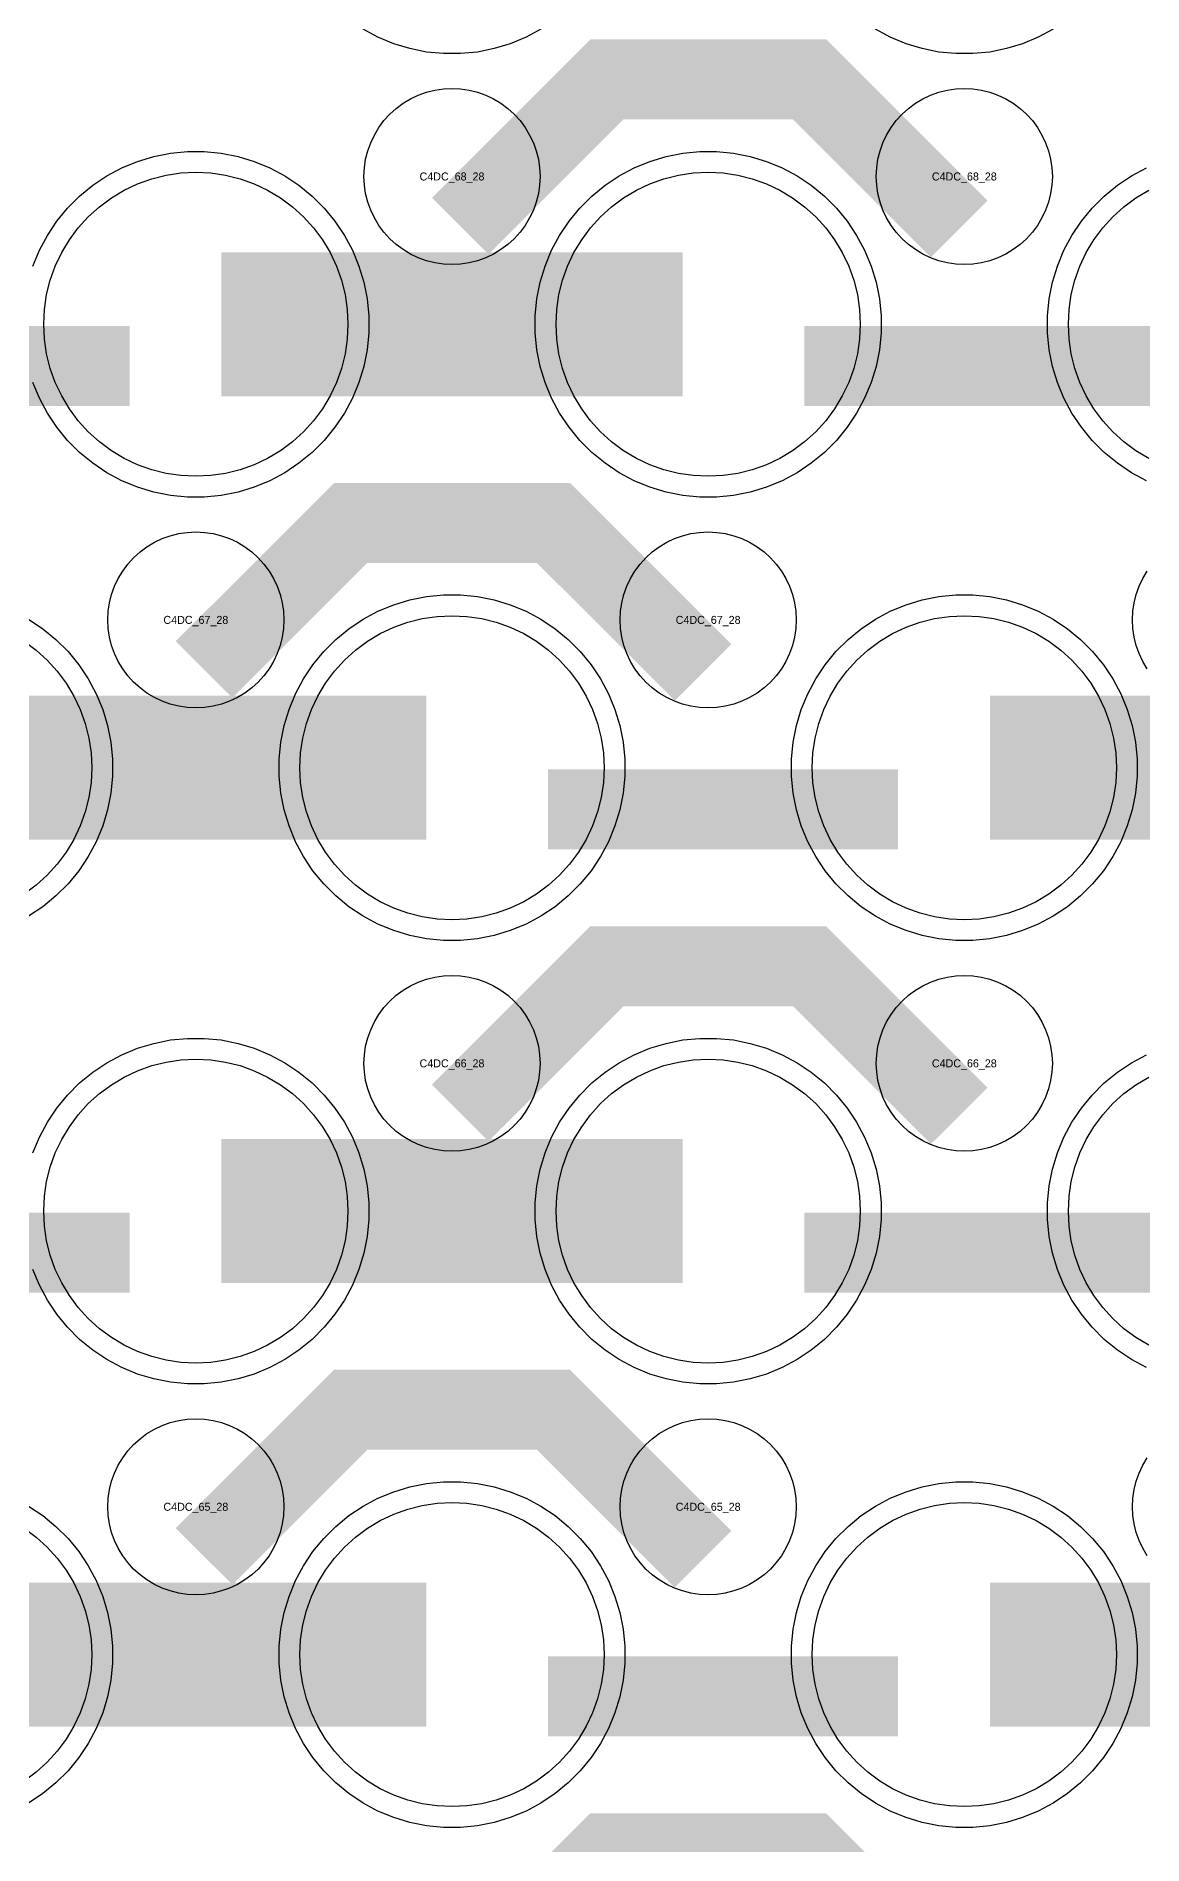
# Model space of a CAD drawing. Extents: x -11880 to 11880, y -14992 to 14992.
# Drawn here: x -3090 to -2744, y -5892 to -5327 of the extents above; entities that cross this region are included whole.
import ezdxf
from ezdxf.enums import TextEntityAlignment as Align

# ---------------------------------------------------------------- set-up
doc = ezdxf.new("R2010")
doc.units = 0
doc.header["$MEASUREMENT"] = 0
for name, color, linetype in [('GDS_775_DT_237', 138, 'CONTINUOUS'), ('RDL1_FS', 34, 'CONTINUOUS'), ('RDL_BS', 160, 'CONTINUOUS')]:
    doc.layers.add(name, color=color, linetype=linetype)

msp = doc.modelspace()

# ---------------------------------------------------------------- linework, layer by layer
at = {"layer": 'RDL1_FS', "color": 240, "true_color": 0xed1f24}
for points in [[(-3040, -5464.719), (-3044.657, -5464.49), (-3049.268, -5463.806), (-3053.791, -5462.674), (-3058.181, -5461.102), (-3062.395, -5459.11), (-3066.395, -5456.712), (-3070.14, -5453.934), (-3073.594, -5450.804), (-3076.724, -5447.35), (-3079.502, -5443.605), (-3081.9, -5439.605), (-3083.892, -5435.391), (-3085.464, -5431.001), (-3086.596, -5426.478), (-3087.28, -5421.867), (-3087.509, -5417.21), (-3087.28, -5412.553), (-3086.596, -5407.942), (-3085.464, -5403.419), (-3083.892, -5399.029), (-3081.9, -5394.815), (-3079.502, -5390.815), (-3076.724, -5387.07), (-3073.594, -5383.616), (-3070.14, -5380.486), (-3066.395, -5377.708), (-3062.395, -5375.31), (-3058.181, -5373.318), (-3053.791, -5371.746), (-3049.268, -5370.614), (-3044.657, -5369.93), (-3040, -5369.701), (-3035.343, -5369.93), (-3030.732, -5370.614), (-3026.209, -5371.746), (-3021.819, -5373.318), (-3017.605, -5375.31), (-3013.605, -5377.708), (-3009.86, -5380.486), (-3006.406, -5383.616), (-3003.276, -5387.07), (-3000.498, -5390.815), (-2998.1, -5394.815), (-2996.108, -5399.029), (-2994.536, -5403.419), (-2993.404, -5407.942), (-2992.72, -5412.553), (-2992.491, -5417.21), (-2992.72, -5421.867), (-2993.404, -5426.478), (-2994.536, -5431.001), (-2996.108, -5435.391), (-2998.1, -5439.605), (-3000.498, -5443.605), (-3003.276, -5447.35), (-3006.406, -5450.804), (-3009.86, -5453.934), (-3013.605, -5456.712), (-3017.605, -5459.11), (-3021.819, -5461.102), (-3026.209, -5462.674), (-3030.732, -5463.806), (-3035.343, -5464.49)], [(-2880, -5464.719), (-2884.657, -5464.49), (-2889.268, -5463.806), (-2893.791, -5462.674), (-2898.181, -5461.102), (-2902.395, -5459.11), (-2906.395, -5456.712), (-2910.14, -5453.934), (-2913.594, -5450.804), (-2916.724, -5447.35), (-2919.502, -5443.605), (-2921.9, -5439.605), (-2923.892, -5435.391), (-2925.464, -5431.001), (-2926.596, -5426.478), (-2927.28, -5421.867), (-2927.509, -5417.21), (-2927.28, -5412.553), (-2926.596, -5407.942), (-2925.464, -5403.419), (-2923.892, -5399.029), (-2921.9, -5394.815), (-2919.502, -5390.815), (-2916.724, -5387.07), (-2913.594, -5383.616), (-2910.14, -5380.486), (-2906.395, -5377.708), (-2902.395, -5375.31), (-2898.181, -5373.318), (-2893.791, -5371.746), (-2889.268, -5370.614), (-2884.657, -5369.93), (-2880, -5369.701), (-2875.343, -5369.93), (-2870.732, -5370.614), (-2866.209, -5371.746), (-2861.819, -5373.318), (-2857.605, -5375.31), (-2853.605, -5377.708), (-2849.86, -5380.486), (-2846.406, -5383.616), (-2843.276, -5387.07), (-2840.498, -5390.815), (-2838.1, -5394.815), (-2836.108, -5399.029), (-2834.536, -5403.419), (-2833.404, -5407.942), (-2832.72, -5412.553), (-2832.491, -5417.21), (-2832.72, -5421.867), (-2833.404, -5426.478), (-2834.536, -5431.001), (-2836.108, -5435.391), (-2838.1, -5439.605), (-2840.498, -5443.605), (-2843.276, -5447.35), (-2846.406, -5450.804), (-2849.86, -5453.934), (-2853.605, -5456.712), (-2857.605, -5459.11), (-2861.819, -5461.102), (-2866.209, -5462.674), (-2870.732, -5463.806), (-2875.343, -5464.49)], [(-2960, -5603.279), (-2964.657, -5603.05), (-2969.268, -5602.366), (-2973.791, -5601.234), (-2978.181, -5599.662), (-2982.395, -5597.67), (-2986.395, -5595.272), (-2990.14, -5592.494), (-2993.594, -5589.364), (-2996.724, -5585.91), (-2999.502, -5582.165), (-3001.9, -5578.165), (-3003.892, -5573.951), (-3005.464, -5569.561), (-3006.596, -5565.038), (-3007.28, -5560.427), (-3007.509, -5555.77), (-3007.28, -5551.113), (-3006.596, -5546.502), (-3005.464, -5541.979), (-3003.892, -5537.589), (-3001.9, -5533.375), (-2999.502, -5529.375), (-2996.724, -5525.63), (-2993.594, -5522.176), (-2990.14, -5519.046), (-2986.395, -5516.268), (-2982.395, -5513.87), (-2978.181, -5511.878), (-2973.791, -5510.306), (-2969.268, -5509.174), (-2964.657, -5508.49), (-2960, -5508.261), (-2955.343, -5508.49), (-2950.732, -5509.174), (-2946.209, -5510.306), (-2941.819, -5511.878), (-2937.605, -5513.87), (-2933.605, -5516.268), (-2929.86, -5519.046), (-2926.406, -5522.176), (-2923.276, -5525.63), (-2920.498, -5529.375), (-2918.1, -5533.375), (-2916.108, -5537.589), (-2914.536, -5541.979), (-2913.404, -5546.502), (-2912.72, -5551.113), (-2912.491, -5555.77), (-2912.72, -5560.427), (-2913.404, -5565.038), (-2914.536, -5569.561), (-2916.108, -5573.951), (-2918.1, -5578.165), (-2920.498, -5582.165), (-2923.276, -5585.91), (-2926.406, -5589.364), (-2929.86, -5592.494), (-2933.605, -5595.272), (-2937.605, -5597.67), (-2941.819, -5599.662), (-2946.209, -5601.234), (-2950.732, -5602.366), (-2955.343, -5603.05)], [(-2800, -5603.279), (-2804.657, -5603.05), (-2809.268, -5602.366), (-2813.791, -5601.234), (-2818.181, -5599.662), (-2822.395, -5597.67), (-2826.395, -5595.272), (-2830.14, -5592.494), (-2833.594, -5589.364), (-2836.724, -5585.91), (-2839.502, -5582.165), (-2841.9, -5578.165), (-2843.892, -5573.951), (-2845.464, -5569.561), (-2846.596, -5565.038), (-2847.28, -5560.427), (-2847.509, -5555.77), (-2847.28, -5551.113), (-2846.596, -5546.502), (-2845.464, -5541.979), (-2843.892, -5537.589), (-2841.9, -5533.375), (-2839.502, -5529.375), (-2836.724, -5525.63), (-2833.594, -5522.176), (-2830.14, -5519.046), (-2826.395, -5516.268), (-2822.395, -5513.87), (-2818.181, -5511.878), (-2813.791, -5510.306), (-2809.268, -5509.174), (-2804.657, -5508.49), (-2800, -5508.261), (-2795.343, -5508.49), (-2790.732, -5509.174), (-2786.209, -5510.306), (-2781.819, -5511.878), (-2777.605, -5513.87), (-2773.605, -5516.268), (-2769.86, -5519.046), (-2766.406, -5522.176), (-2763.276, -5525.63), (-2760.498, -5529.375), (-2758.1, -5533.375), (-2756.108, -5537.589), (-2754.536, -5541.979), (-2753.404, -5546.502), (-2752.72, -5551.113), (-2752.491, -5555.77), (-2752.72, -5560.427), (-2753.404, -5565.038), (-2754.536, -5569.561), (-2756.108, -5573.951), (-2758.1, -5578.165), (-2760.498, -5582.165), (-2763.276, -5585.91), (-2766.406, -5589.364), (-2769.86, -5592.494), (-2773.605, -5595.272), (-2777.605, -5597.67), (-2781.819, -5599.662), (-2786.209, -5601.234), (-2790.732, -5602.366), (-2795.343, -5603.05)]]:
    msp.add_lwpolyline(points, close=True, dxfattribs=at)
for points in [[(-2742.395, -5459.11), (-2746.395, -5456.712), (-2750.14, -5453.934), (-2753.594, -5450.804), (-2756.724, -5447.35), (-2759.502, -5443.605), (-2761.9, -5439.605), (-2763.892, -5435.391), (-2765.464, -5431.001), (-2766.596, -5426.478), (-2767.28, -5421.867), (-2767.509, -5417.21), (-2767.28, -5412.553), (-2766.596, -5407.942), (-2765.464, -5403.419), (-2763.892, -5399.029), (-2761.9, -5394.815), (-2759.502, -5390.815), (-2756.724, -5387.07), (-2753.594, -5383.616), (-2750.14, -5380.486), (-2746.395, -5377.708), (-2742.395, -5375.31)], [(-3093.605, -5516.268), (-3089.86, -5519.046), (-3086.406, -5522.176), (-3083.276, -5525.63), (-3080.498, -5529.375), (-3078.1, -5533.375), (-3076.108, -5537.589), (-3074.536, -5541.979), (-3073.404, -5546.502), (-3072.72, -5551.113), (-3072.491, -5555.77), (-3072.72, -5560.427), (-3073.404, -5565.038), (-3074.536, -5569.561), (-3076.108, -5573.951), (-3078.1, -5578.165), (-3080.498, -5582.165), (-3083.276, -5585.91), (-3086.406, -5589.364), (-3089.86, -5592.494), (-3093.605, -5595.272)]]:
    msp.add_lwpolyline(points, dxfattribs=at)
for points in [[(-3031.998, -5417.21, 45, 45, 0), (-2959.998, -5417.21, 45, 45, 0)], [(-2959.998, -5417.21, 45, 45, 0), (-2887.998, -5417.21, 45, 45, 0)], [(-3111.998, -5555.77, 45, 45, 0), (-3039.998, -5555.77, 45, 45, 0)], [(-3039.998, -5555.77, 45, 45, 0), (-2967.998, -5555.77, 45, 45, 0)], [(-2791.998, -5555.77, 45, 45, 0), (-2719.998, -5555.77, 45, 45, 0)]]:
    msp.add_lwpolyline(points, format="xyseb", dxfattribs=at)
at = {"layer": 'RDL1_FS'}
for points in [[(-3040, -5741.844), (-3044.657, -5741.615), (-3049.268, -5740.931), (-3053.791, -5739.799), (-3058.181, -5738.227), (-3062.395, -5736.235), (-3066.395, -5733.837), (-3070.14, -5731.059), (-3073.594, -5727.929), (-3076.724, -5724.475), (-3079.502, -5720.73), (-3081.9, -5716.73), (-3083.892, -5712.516), (-3085.464, -5708.126), (-3086.596, -5703.603), (-3087.28, -5698.992), (-3087.509, -5694.335), (-3087.28, -5689.678), (-3086.596, -5685.067), (-3085.464, -5680.544), (-3083.892, -5676.154), (-3081.9, -5671.94), (-3079.502, -5667.94), (-3076.724, -5664.195), (-3073.594, -5660.741), (-3070.14, -5657.611), (-3066.395, -5654.833), (-3062.395, -5652.435), (-3058.181, -5650.443), (-3053.791, -5648.871), (-3049.268, -5647.739), (-3044.657, -5647.055), (-3040, -5646.826), (-3035.343, -5647.055), (-3030.732, -5647.739), (-3026.209, -5648.871), (-3021.819, -5650.443), (-3017.605, -5652.435), (-3013.605, -5654.833), (-3009.86, -5657.611), (-3006.406, -5660.741), (-3003.276, -5664.195), (-3000.498, -5667.94), (-2998.1, -5671.94), (-2996.108, -5676.154), (-2994.536, -5680.544), (-2993.404, -5685.067), (-2992.72, -5689.678), (-2992.491, -5694.335), (-2992.72, -5698.992), (-2993.404, -5703.603), (-2994.536, -5708.126), (-2996.108, -5712.516), (-2998.1, -5716.73), (-3000.498, -5720.73), (-3003.276, -5724.475), (-3006.406, -5727.929), (-3009.86, -5731.059), (-3013.605, -5733.837), (-3017.605, -5736.235), (-3021.819, -5738.227), (-3026.209, -5739.799), (-3030.732, -5740.931), (-3035.343, -5741.615)], [(-2880, -5741.844), (-2884.657, -5741.615), (-2889.268, -5740.931), (-2893.791, -5739.799), (-2898.181, -5738.227), (-2902.395, -5736.235), (-2906.395, -5733.837), (-2910.14, -5731.059), (-2913.594, -5727.929), (-2916.724, -5724.475), (-2919.502, -5720.73), (-2921.9, -5716.73), (-2923.892, -5712.516), (-2925.464, -5708.126), (-2926.596, -5703.603), (-2927.28, -5698.992), (-2927.509, -5694.335), (-2927.28, -5689.678), (-2926.596, -5685.067), (-2925.464, -5680.544), (-2923.892, -5676.154), (-2921.9, -5671.94), (-2919.502, -5667.94), (-2916.724, -5664.195), (-2913.594, -5660.741), (-2910.14, -5657.611), (-2906.395, -5654.833), (-2902.395, -5652.435), (-2898.181, -5650.443), (-2893.791, -5648.871), (-2889.268, -5647.739), (-2884.657, -5647.055), (-2880, -5646.826), (-2875.343, -5647.055), (-2870.732, -5647.739), (-2866.209, -5648.871), (-2861.819, -5650.443), (-2857.605, -5652.435), (-2853.605, -5654.833), (-2849.86, -5657.611), (-2846.406, -5660.741), (-2843.276, -5664.195), (-2840.498, -5667.94), (-2838.1, -5671.94), (-2836.108, -5676.154), (-2834.536, -5680.544), (-2833.404, -5685.067), (-2832.72, -5689.678), (-2832.491, -5694.335), (-2832.72, -5698.992), (-2833.404, -5703.603), (-2834.536, -5708.126), (-2836.108, -5712.516), (-2838.1, -5716.73), (-2840.498, -5720.73), (-2843.276, -5724.475), (-2846.406, -5727.929), (-2849.86, -5731.059), (-2853.605, -5733.837), (-2857.605, -5736.235), (-2861.819, -5738.227), (-2866.209, -5739.799), (-2870.732, -5740.931), (-2875.343, -5741.615)], [(-2960, -5880.409), (-2964.657, -5880.18), (-2969.268, -5879.496), (-2973.791, -5878.364), (-2978.181, -5876.792), (-2982.395, -5874.8), (-2986.395, -5872.402), (-2990.14, -5869.624), (-2993.594, -5866.494), (-2996.724, -5863.04), (-2999.502, -5859.295), (-3001.9, -5855.295), (-3003.892, -5851.081), (-3005.464, -5846.691), (-3006.596, -5842.168), (-3007.28, -5837.557), (-3007.509, -5832.9), (-3007.28, -5828.243), (-3006.596, -5823.632), (-3005.464, -5819.109), (-3003.892, -5814.719), (-3001.9, -5810.505), (-2999.502, -5806.505), (-2996.724, -5802.76), (-2993.594, -5799.306), (-2990.14, -5796.176), (-2986.395, -5793.398), (-2982.395, -5791), (-2978.181, -5789.008), (-2973.791, -5787.436), (-2969.268, -5786.304), (-2964.657, -5785.62), (-2960, -5785.391), (-2955.343, -5785.62), (-2950.732, -5786.304), (-2946.209, -5787.436), (-2941.819, -5789.008), (-2937.605, -5791), (-2933.605, -5793.398), (-2929.86, -5796.176), (-2926.406, -5799.306), (-2923.276, -5802.76), (-2920.498, -5806.505), (-2918.1, -5810.505), (-2916.108, -5814.719), (-2914.536, -5819.109), (-2913.404, -5823.632), (-2912.72, -5828.243), (-2912.491, -5832.9), (-2912.72, -5837.557), (-2913.404, -5842.168), (-2914.536, -5846.691), (-2916.108, -5851.081), (-2918.1, -5855.295), (-2920.498, -5859.295), (-2923.276, -5863.04), (-2926.406, -5866.494), (-2929.86, -5869.624), (-2933.605, -5872.402), (-2937.605, -5874.8), (-2941.819, -5876.792), (-2946.209, -5878.364), (-2950.732, -5879.496), (-2955.343, -5880.18)], [(-2800, -5880.409), (-2804.657, -5880.18), (-2809.268, -5879.496), (-2813.791, -5878.364), (-2818.181, -5876.792), (-2822.395, -5874.8), (-2826.395, -5872.402), (-2830.14, -5869.624), (-2833.594, -5866.494), (-2836.724, -5863.04), (-2839.502, -5859.295), (-2841.9, -5855.295), (-2843.892, -5851.081), (-2845.464, -5846.691), (-2846.596, -5842.168), (-2847.28, -5837.557), (-2847.509, -5832.9), (-2847.28, -5828.243), (-2846.596, -5823.632), (-2845.464, -5819.109), (-2843.892, -5814.719), (-2841.9, -5810.505), (-2839.502, -5806.505), (-2836.724, -5802.76), (-2833.594, -5799.306), (-2830.14, -5796.176), (-2826.395, -5793.398), (-2822.395, -5791), (-2818.181, -5789.008), (-2813.791, -5787.436), (-2809.268, -5786.304), (-2804.657, -5785.62), (-2800, -5785.391), (-2795.343, -5785.62), (-2790.732, -5786.304), (-2786.209, -5787.436), (-2781.819, -5789.008), (-2777.605, -5791), (-2773.605, -5793.398), (-2769.86, -5796.176), (-2766.406, -5799.306), (-2763.276, -5802.76), (-2760.498, -5806.505), (-2758.1, -5810.505), (-2756.108, -5814.719), (-2754.536, -5819.109), (-2753.404, -5823.632), (-2752.72, -5828.243), (-2752.491, -5832.9), (-2752.72, -5837.557), (-2753.404, -5842.168), (-2754.536, -5846.691), (-2756.108, -5851.081), (-2758.1, -5855.295), (-2760.498, -5859.295), (-2763.276, -5863.04), (-2766.406, -5866.494), (-2769.86, -5869.624), (-2773.605, -5872.402), (-2777.605, -5874.8), (-2781.819, -5876.792), (-2786.209, -5878.364), (-2790.732, -5879.496), (-2795.343, -5880.18)]]:
    msp.add_lwpolyline(points, close=True, dxfattribs=at)
for points in [[(-2742.395, -5736.235), (-2746.395, -5733.837), (-2750.14, -5731.059), (-2753.594, -5727.929), (-2756.724, -5724.475), (-2759.502, -5720.73), (-2761.9, -5716.73), (-2763.892, -5712.516), (-2765.464, -5708.126), (-2766.596, -5703.603), (-2767.28, -5698.992), (-2767.509, -5694.335), (-2767.28, -5689.678), (-2766.596, -5685.067), (-2765.464, -5680.544), (-2763.892, -5676.154), (-2761.9, -5671.94), (-2759.502, -5667.94), (-2756.724, -5664.195), (-2753.594, -5660.741), (-2750.14, -5657.611), (-2746.395, -5654.833), (-2742.395, -5652.435)], [(-3093.605, -5793.398), (-3089.86, -5796.176), (-3086.406, -5799.306), (-3083.276, -5802.76), (-3080.498, -5806.505), (-3078.1, -5810.505), (-3076.108, -5814.719), (-3074.536, -5819.109), (-3073.404, -5823.632), (-3072.72, -5828.243), (-3072.491, -5832.9), (-3072.72, -5837.557), (-3073.404, -5842.168), (-3074.536, -5846.691), (-3076.108, -5851.081), (-3078.1, -5855.295), (-3080.498, -5859.295), (-3083.276, -5863.04), (-3086.406, -5866.494), (-3089.86, -5869.624), (-3093.605, -5872.402)]]:
    msp.add_lwpolyline(points, dxfattribs=at)
for points in [[(-3031.998, -5694.335, 45, 45, 0), (-2959.998, -5694.335, 45, 45, 0)], [(-2959.998, -5694.335, 45, 45, 0), (-2887.998, -5694.335, 45, 45, 0)], [(-3111.998, -5832.9, 45, 45, 0), (-3039.998, -5832.9, 45, 45, 0)], [(-3039.998, -5832.9, 45, 45, 0), (-2967.998, -5832.9, 45, 45, 0)], [(-2791.998, -5832.9, 45, 45, 0), (-2719.998, -5832.9, 45, 45, 0)]]:
    msp.add_lwpolyline(points, format="xyseb", dxfattribs=at)
at = {"layer": 'RDL_BS'}
for points in [[(-2932.223, -5325.028), (-2936.885, -5327.52), (-2941.795, -5329.551), (-2946.835, -5331.082), (-2952.062, -5332.128), (-2957.356, -5332.645), (-2962.644, -5332.645), (-2967.938, -5332.128), (-2973.165, -5331.082), (-2978.205, -5329.551), (-2983.115, -5327.52), (-2987.777, -5325.028)], [(-2772.223, -5325.028), (-2776.885, -5327.52), (-2781.795, -5329.551), (-2786.835, -5331.082), (-2792.062, -5332.128), (-2797.356, -5332.645), (-2802.644, -5332.645), (-2807.938, -5332.128), (-2813.165, -5331.082), (-2818.205, -5329.551), (-2823.115, -5327.52), (-2827.777, -5325.028)], [(-2742.857, -5524.862), (-2744.25, -5522.538), (-2745.402, -5520.101), (-2746.309, -5517.566), (-2746.966, -5514.947), (-2747.362, -5512.275), (-2747.494, -5509.582), (-2747.362, -5506.889), (-2746.966, -5504.217), (-2746.309, -5501.598), (-2745.402, -5499.063), (-2744.25, -5496.626), (-2742.857, -5494.302)], [(-3090.906, -5676.13), (-3088.875, -5671.22), (-3086.383, -5666.558), (-3083.436, -5662.144), (-3080.074, -5658.043), (-3076.292, -5654.261), (-3072.191, -5650.899), (-3067.777, -5647.952), (-3063.115, -5645.46), (-3058.205, -5643.429), (-3053.165, -5641.898), (-3047.938, -5640.852), (-3042.644, -5640.335), (-3037.356, -5640.335), (-3032.062, -5640.852), (-3026.835, -5641.898), (-3021.795, -5643.429), (-3016.885, -5645.46), (-3012.223, -5647.952), (-3007.809, -5650.899), (-3003.708, -5654.261), (-2999.926, -5658.043), (-2996.564, -5662.144), (-2993.617, -5666.558), (-2991.125, -5671.22), (-2989.094, -5676.13), (-2987.563, -5681.17), (-2986.517, -5686.397), (-2986, -5691.691), (-2986, -5696.979), (-2986.517, -5702.273), (-2987.563, -5707.5), (-2989.094, -5712.54), (-2991.125, -5717.45), (-2993.617, -5722.112), (-2996.564, -5726.526), (-2999.926, -5730.627), (-3003.708, -5734.409), (-3007.809, -5737.771), (-3012.223, -5740.718), (-3016.885, -5743.21), (-3021.795, -5745.241), (-3026.835, -5746.772), (-3032.062, -5747.818), (-3037.356, -5748.335), (-3042.644, -5748.335), (-3047.938, -5747.818), (-3053.165, -5746.772), (-3058.205, -5745.241), (-3063.115, -5743.21), (-3067.777, -5740.718), (-3072.191, -5737.771), (-3076.292, -5734.409), (-3080.074, -5730.627), (-3083.436, -5726.526), (-3086.383, -5722.112), (-3088.875, -5717.45), (-3090.906, -5712.54)], [(-2743.115, -5743.21), (-2747.777, -5740.718), (-2752.191, -5737.771), (-2756.292, -5734.409), (-2760.074, -5730.627), (-2763.436, -5726.526), (-2766.383, -5722.112), (-2768.875, -5717.45), (-2770.906, -5712.54), (-2772.437, -5707.5), (-2773.483, -5702.273), (-2774, -5696.979), (-2774, -5691.691), (-2773.483, -5686.397), (-2772.437, -5681.17), (-2770.906, -5676.13), (-2768.875, -5671.22), (-2766.383, -5666.558), (-2763.436, -5662.144), (-2760.074, -5658.043), (-2756.292, -5654.261), (-2752.191, -5650.899), (-2747.777, -5647.952), (-2743.115, -5645.46)], [(-2742.857, -5801.992), (-2744.25, -5799.668), (-2745.402, -5797.231), (-2746.309, -5794.696), (-2746.966, -5792.077), (-2747.362, -5789.405), (-2747.494, -5786.712), (-2747.362, -5784.019), (-2746.966, -5781.347), (-2746.309, -5778.728), (-2745.402, -5776.193), (-2744.25, -5773.756), (-2742.857, -5771.432)], [(-3092.223, -5786.517), (-3087.809, -5789.464), (-3083.708, -5792.826), (-3079.926, -5796.608), (-3076.564, -5800.709), (-3073.617, -5805.123), (-3071.125, -5809.785), (-3069.094, -5814.695), (-3067.563, -5819.735), (-3066.517, -5824.962), (-3066, -5830.256), (-3066, -5835.544), (-3066.517, -5840.838), (-3067.563, -5846.065), (-3069.094, -5851.105), (-3071.125, -5856.015), (-3073.617, -5860.677), (-3076.564, -5865.091), (-3079.926, -5869.192), (-3083.708, -5872.974), (-3087.809, -5876.336), (-3092.223, -5879.283)]]:
    msp.add_lwpolyline(points, dxfattribs=at)
for points in [[(-2957.438, -5386.524, 25, 25, 0), (-2911.623, -5340.709, 25, 25, 0), (-2878.07, -5340.709, 25, 25, 0)], [(-2801.599, -5387.423, 25, 25, 0), (-2848.313, -5340.709, 25, 25, 0), (-2878.071, -5340.709, 25, 25, 0)], [(-3037.438, -5525.084, 25, 25, 0), (-2991.623, -5479.269, 25, 25, 0), (-2958.07, -5479.269, 25, 25, 0)], [(-2881.599, -5525.983, 25, 25, 0), (-2928.313, -5479.269, 25, 25, 0), (-2958.071, -5479.269, 25, 25, 0)], [(-2957.438, -5663.649, 25, 25, 0), (-2911.623, -5617.834, 25, 25, 0), (-2878.07, -5617.834, 25, 25, 0)], [(-2801.599, -5664.548, 25, 25, 0), (-2848.313, -5617.834, 25, 25, 0), (-2878.071, -5617.834, 25, 25, 0)], [(-3169.984, -5707.348, 25, 25, 0), (-3060.719, -5707.348, 25, 25, 0)], [(-2849.984, -5707.348, 25, 25, 0), (-2740.719, -5707.348, 25, 25, 0)], [(-3037.438, -5802.214, 25, 25, 0), (-2991.623, -5756.399, 25, 25, 0), (-2958.07, -5756.399, 25, 25, 0)], [(-2881.599, -5803.113, 25, 25, 0), (-2928.313, -5756.399, 25, 25, 0), (-2958.071, -5756.399, 25, 25, 0)], [(-2929.984, -5845.913, 25, 25, 0), (-2820.719, -5845.913, 25, 25, 0)], [(-2957.438, -5940.779, 25, 25, 0), (-2911.623, -5894.964, 25, 25, 0), (-2878.07, -5894.964, 25, 25, 0)], [(-2801.599, -5941.678, 25, 25, 0), (-2848.313, -5894.964, 25, 25, 0), (-2878.071, -5894.964, 25, 25, 0)]]:
    msp.add_lwpolyline(points, format="xyseb", dxfattribs=at)
for points in [[(-2960, -5398.516), (-2962.693, -5398.384), (-2965.365, -5397.988), (-2967.984, -5397.331), (-2970.519, -5396.424), (-2972.956, -5395.272), (-2975.28, -5393.879), (-2977.443, -5392.276), (-2979.442, -5390.464), (-2981.254, -5388.465), (-2982.857, -5386.302), (-2984.25, -5383.978), (-2985.402, -5381.541), (-2986.309, -5379.006), (-2986.966, -5376.387), (-2987.362, -5373.715), (-2987.494, -5371.022), (-2987.362, -5368.329), (-2986.966, -5365.657), (-2986.309, -5363.038), (-2985.402, -5360.503), (-2984.25, -5358.066), (-2982.857, -5355.742), (-2981.254, -5353.579), (-2979.442, -5351.58), (-2977.443, -5349.768), (-2975.28, -5348.165), (-2972.956, -5346.772), (-2970.519, -5345.62), (-2967.984, -5344.713), (-2965.365, -5344.056), (-2962.693, -5343.66), (-2960, -5343.528), (-2957.307, -5343.66), (-2954.635, -5344.056), (-2952.016, -5344.713), (-2949.481, -5345.62), (-2947.044, -5346.772), (-2944.72, -5348.165), (-2942.557, -5349.768), (-2940.558, -5351.58), (-2938.746, -5353.579), (-2937.143, -5355.742), (-2935.75, -5358.066), (-2934.598, -5360.503), (-2933.691, -5363.038), (-2933.034, -5365.657), (-2932.638, -5368.329), (-2932.506, -5371.022), (-2932.638, -5373.715), (-2933.034, -5376.387), (-2933.691, -5379.006), (-2934.598, -5381.541), (-2935.75, -5383.978), (-2937.143, -5386.302), (-2938.746, -5388.465), (-2940.558, -5390.464), (-2942.557, -5392.276), (-2944.72, -5393.879), (-2947.044, -5395.272), (-2949.481, -5396.424), (-2952.016, -5397.331), (-2954.635, -5397.988), (-2957.307, -5398.384)], [(-2800, -5398.516), (-2802.693, -5398.384), (-2805.365, -5397.988), (-2807.984, -5397.331), (-2810.519, -5396.424), (-2812.956, -5395.272), (-2815.28, -5393.879), (-2817.443, -5392.276), (-2819.442, -5390.464), (-2821.254, -5388.465), (-2822.857, -5386.302), (-2824.25, -5383.978), (-2825.402, -5381.541), (-2826.309, -5379.006), (-2826.966, -5376.387), (-2827.362, -5373.715), (-2827.494, -5371.022), (-2827.362, -5368.329), (-2826.966, -5365.657), (-2826.309, -5363.038), (-2825.402, -5360.503), (-2824.25, -5358.066), (-2822.857, -5355.742), (-2821.254, -5353.579), (-2819.442, -5351.58), (-2817.443, -5349.768), (-2815.28, -5348.165), (-2812.956, -5346.772), (-2810.519, -5345.62), (-2807.984, -5344.713), (-2805.365, -5344.056), (-2802.693, -5343.66), (-2800, -5343.528), (-2797.307, -5343.66), (-2794.635, -5344.056), (-2792.016, -5344.713), (-2789.481, -5345.62), (-2787.044, -5346.772), (-2784.72, -5348.165), (-2782.557, -5349.768), (-2780.558, -5351.58), (-2778.746, -5353.579), (-2777.143, -5355.742), (-2775.75, -5358.066), (-2774.598, -5360.503), (-2773.691, -5363.038), (-2773.034, -5365.657), (-2772.638, -5368.329), (-2772.506, -5371.022), (-2772.638, -5373.715), (-2773.034, -5376.387), (-2773.691, -5379.006), (-2774.598, -5381.541), (-2775.75, -5383.978), (-2777.143, -5386.302), (-2778.746, -5388.465), (-2780.558, -5390.464), (-2782.557, -5392.276), (-2784.72, -5393.879), (-2787.044, -5395.272), (-2789.481, -5396.424), (-2792.016, -5397.331), (-2794.635, -5397.988), (-2797.307, -5398.384)], [(-3040, -5537.076), (-3042.693, -5536.944), (-3045.365, -5536.548), (-3047.984, -5535.891), (-3050.519, -5534.984), (-3052.956, -5533.832), (-3055.28, -5532.439), (-3057.443, -5530.836), (-3059.442, -5529.024), (-3061.254, -5527.025), (-3062.857, -5524.862), (-3064.25, -5522.538), (-3065.402, -5520.101), (-3066.309, -5517.566), (-3066.966, -5514.947), (-3067.362, -5512.275), (-3067.494, -5509.582), (-3067.362, -5506.889), (-3066.966, -5504.217), (-3066.309, -5501.598), (-3065.402, -5499.063), (-3064.25, -5496.626), (-3062.857, -5494.302), (-3061.254, -5492.139), (-3059.442, -5490.14), (-3057.443, -5488.328), (-3055.28, -5486.725), (-3052.956, -5485.332), (-3050.519, -5484.18), (-3047.984, -5483.273), (-3045.365, -5482.616), (-3042.693, -5482.22), (-3040, -5482.088), (-3037.307, -5482.22), (-3034.635, -5482.616), (-3032.016, -5483.273), (-3029.481, -5484.18), (-3027.044, -5485.332), (-3024.72, -5486.725), (-3022.557, -5488.328), (-3020.558, -5490.14), (-3018.746, -5492.139), (-3017.143, -5494.302), (-3015.75, -5496.626), (-3014.598, -5499.063), (-3013.691, -5501.598), (-3013.034, -5504.217), (-3012.638, -5506.889), (-3012.506, -5509.582), (-3012.638, -5512.275), (-3013.034, -5514.947), (-3013.691, -5517.566), (-3014.598, -5520.101), (-3015.75, -5522.538), (-3017.143, -5524.862), (-3018.746, -5527.025), (-3020.558, -5529.024), (-3022.557, -5530.836), (-3024.72, -5532.439), (-3027.044, -5533.832), (-3029.481, -5534.984), (-3032.016, -5535.891), (-3034.635, -5536.548), (-3037.307, -5536.944)], [(-2880, -5537.076), (-2882.693, -5536.944), (-2885.365, -5536.548), (-2887.984, -5535.891), (-2890.519, -5534.984), (-2892.956, -5533.832), (-2895.28, -5532.439), (-2897.443, -5530.836), (-2899.442, -5529.024), (-2901.254, -5527.025), (-2902.857, -5524.862), (-2904.25, -5522.538), (-2905.402, -5520.101), (-2906.309, -5517.566), (-2906.966, -5514.947), (-2907.362, -5512.275), (-2907.494, -5509.582), (-2907.362, -5506.889), (-2906.966, -5504.217), (-2906.309, -5501.598), (-2905.402, -5499.063), (-2904.25, -5496.626), (-2902.857, -5494.302), (-2901.254, -5492.139), (-2899.442, -5490.14), (-2897.443, -5488.328), (-2895.28, -5486.725), (-2892.956, -5485.332), (-2890.519, -5484.18), (-2887.984, -5483.273), (-2885.365, -5482.616), (-2882.693, -5482.22), (-2880, -5482.088), (-2877.307, -5482.22), (-2874.635, -5482.616), (-2872.016, -5483.273), (-2869.481, -5484.18), (-2867.044, -5485.332), (-2864.72, -5486.725), (-2862.557, -5488.328), (-2860.558, -5490.14), (-2858.746, -5492.139), (-2857.143, -5494.302), (-2855.75, -5496.626), (-2854.598, -5499.063), (-2853.691, -5501.598), (-2853.034, -5504.217), (-2852.638, -5506.889), (-2852.506, -5509.582), (-2852.638, -5512.275), (-2853.034, -5514.947), (-2853.691, -5517.566), (-2854.598, -5520.101), (-2855.75, -5522.538), (-2857.143, -5524.862), (-2858.746, -5527.025), (-2860.558, -5529.024), (-2862.557, -5530.836), (-2864.72, -5532.439), (-2867.044, -5533.832), (-2869.481, -5534.984), (-2872.016, -5535.891), (-2874.635, -5536.548), (-2877.307, -5536.944)], [(-2960, -5675.641), (-2962.693, -5675.509), (-2965.365, -5675.113), (-2967.984, -5674.456), (-2970.519, -5673.549), (-2972.956, -5672.397), (-2975.28, -5671.004), (-2977.443, -5669.401), (-2979.442, -5667.589), (-2981.254, -5665.59), (-2982.857, -5663.427), (-2984.25, -5661.103), (-2985.402, -5658.666), (-2986.309, -5656.131), (-2986.966, -5653.512), (-2987.362, -5650.84), (-2987.494, -5648.147), (-2987.362, -5645.454), (-2986.966, -5642.782), (-2986.309, -5640.163), (-2985.402, -5637.628), (-2984.25, -5635.191), (-2982.857, -5632.867), (-2981.254, -5630.704), (-2979.442, -5628.705), (-2977.443, -5626.893), (-2975.28, -5625.29), (-2972.956, -5623.897), (-2970.519, -5622.745), (-2967.984, -5621.838), (-2965.365, -5621.181), (-2962.693, -5620.785), (-2960, -5620.653), (-2957.307, -5620.785), (-2954.635, -5621.181), (-2952.016, -5621.838), (-2949.481, -5622.745), (-2947.044, -5623.897), (-2944.72, -5625.29), (-2942.557, -5626.893), (-2940.558, -5628.705), (-2938.746, -5630.704), (-2937.143, -5632.867), (-2935.75, -5635.191), (-2934.598, -5637.628), (-2933.691, -5640.163), (-2933.034, -5642.782), (-2932.638, -5645.454), (-2932.506, -5648.147), (-2932.638, -5650.84), (-2933.034, -5653.512), (-2933.691, -5656.131), (-2934.598, -5658.666), (-2935.75, -5661.103), (-2937.143, -5663.427), (-2938.746, -5665.59), (-2940.558, -5667.589), (-2942.557, -5669.401), (-2944.72, -5671.004), (-2947.044, -5672.397), (-2949.481, -5673.549), (-2952.016, -5674.456), (-2954.635, -5675.113), (-2957.307, -5675.509)], [(-2800, -5675.641), (-2802.693, -5675.509), (-2805.365, -5675.113), (-2807.984, -5674.456), (-2810.519, -5673.549), (-2812.956, -5672.397), (-2815.28, -5671.004), (-2817.443, -5669.401), (-2819.442, -5667.589), (-2821.254, -5665.59), (-2822.857, -5663.427), (-2824.25, -5661.103), (-2825.402, -5658.666), (-2826.309, -5656.131), (-2826.966, -5653.512), (-2827.362, -5650.84), (-2827.494, -5648.147), (-2827.362, -5645.454), (-2826.966, -5642.782), (-2826.309, -5640.163), (-2825.402, -5637.628), (-2824.25, -5635.191), (-2822.857, -5632.867), (-2821.254, -5630.704), (-2819.442, -5628.705), (-2817.443, -5626.893), (-2815.28, -5625.29), (-2812.956, -5623.897), (-2810.519, -5622.745), (-2807.984, -5621.838), (-2805.365, -5621.181), (-2802.693, -5620.785), (-2800, -5620.653), (-2797.307, -5620.785), (-2794.635, -5621.181), (-2792.016, -5621.838), (-2789.481, -5622.745), (-2787.044, -5623.897), (-2784.72, -5625.29), (-2782.557, -5626.893), (-2780.558, -5628.705), (-2778.746, -5630.704), (-2777.143, -5632.867), (-2775.75, -5635.191), (-2774.598, -5637.628), (-2773.691, -5640.163), (-2773.034, -5642.782), (-2772.638, -5645.454), (-2772.506, -5648.147), (-2772.638, -5650.84), (-2773.034, -5653.512), (-2773.691, -5656.131), (-2774.598, -5658.666), (-2775.75, -5661.103), (-2777.143, -5663.427), (-2778.746, -5665.59), (-2780.558, -5667.589), (-2782.557, -5669.401), (-2784.72, -5671.004), (-2787.044, -5672.397), (-2789.481, -5673.549), (-2792.016, -5674.456), (-2794.635, -5675.113), (-2797.307, -5675.509)], [(-2882.644, -5748.335), (-2887.938, -5747.818), (-2893.165, -5746.772), (-2898.205, -5745.241), (-2903.115, -5743.21), (-2907.777, -5740.718), (-2912.191, -5737.771), (-2916.292, -5734.409), (-2920.074, -5730.627), (-2923.436, -5726.526), (-2926.383, -5722.112), (-2928.875, -5717.45), (-2930.906, -5712.54), (-2932.437, -5707.5), (-2933.483, -5702.273), (-2934, -5696.979), (-2934, -5691.691), (-2933.483, -5686.397), (-2932.437, -5681.17), (-2930.906, -5676.13), (-2928.875, -5671.22), (-2926.383, -5666.558), (-2923.436, -5662.144), (-2920.074, -5658.043), (-2916.292, -5654.261), (-2912.191, -5650.899), (-2907.777, -5647.952), (-2903.115, -5645.46), (-2898.205, -5643.429), (-2893.165, -5641.898), (-2887.938, -5640.852), (-2882.644, -5640.335), (-2877.356, -5640.335), (-2872.062, -5640.852), (-2866.835, -5641.898), (-2861.795, -5643.429), (-2856.885, -5645.46), (-2852.223, -5647.952), (-2847.809, -5650.899), (-2843.708, -5654.261), (-2839.926, -5658.043), (-2836.564, -5662.144), (-2833.617, -5666.558), (-2831.125, -5671.22), (-2829.094, -5676.13), (-2827.563, -5681.17), (-2826.517, -5686.397), (-2826, -5691.691), (-2826, -5696.979), (-2826.517, -5702.273), (-2827.563, -5707.5), (-2829.094, -5712.54), (-2831.125, -5717.45), (-2833.617, -5722.112), (-2836.564, -5726.526), (-2839.926, -5730.627), (-2843.708, -5734.409), (-2847.809, -5737.771), (-2852.223, -5740.718), (-2856.885, -5743.21), (-2861.795, -5745.241), (-2866.835, -5746.772), (-2872.062, -5747.818), (-2877.356, -5748.335)], [(-3040, -5814.206), (-3042.693, -5814.074), (-3045.365, -5813.678), (-3047.984, -5813.021), (-3050.519, -5812.114), (-3052.956, -5810.962), (-3055.28, -5809.569), (-3057.443, -5807.966), (-3059.442, -5806.154), (-3061.254, -5804.155), (-3062.857, -5801.992), (-3064.25, -5799.668), (-3065.402, -5797.231), (-3066.309, -5794.696), (-3066.966, -5792.077), (-3067.362, -5789.405), (-3067.494, -5786.712), (-3067.362, -5784.019), (-3066.966, -5781.347), (-3066.309, -5778.728), (-3065.402, -5776.193), (-3064.25, -5773.756), (-3062.857, -5771.432), (-3061.254, -5769.269), (-3059.442, -5767.27), (-3057.443, -5765.458), (-3055.28, -5763.855), (-3052.956, -5762.462), (-3050.519, -5761.31), (-3047.984, -5760.403), (-3045.365, -5759.746), (-3042.693, -5759.35), (-3040, -5759.218), (-3037.307, -5759.35), (-3034.635, -5759.746), (-3032.016, -5760.403), (-3029.481, -5761.31), (-3027.044, -5762.462), (-3024.72, -5763.855), (-3022.557, -5765.458), (-3020.558, -5767.27), (-3018.746, -5769.269), (-3017.143, -5771.432), (-3015.75, -5773.756), (-3014.598, -5776.193), (-3013.691, -5778.728), (-3013.034, -5781.347), (-3012.638, -5784.019), (-3012.506, -5786.712), (-3012.638, -5789.405), (-3013.034, -5792.077), (-3013.691, -5794.696), (-3014.598, -5797.231), (-3015.75, -5799.668), (-3017.143, -5801.992), (-3018.746, -5804.155), (-3020.558, -5806.154), (-3022.557, -5807.966), (-3024.72, -5809.569), (-3027.044, -5810.962), (-3029.481, -5812.114), (-3032.016, -5813.021), (-3034.635, -5813.678), (-3037.307, -5814.074)], [(-2880, -5814.206), (-2882.693, -5814.074), (-2885.365, -5813.678), (-2887.984, -5813.021), (-2890.519, -5812.114), (-2892.956, -5810.962), (-2895.28, -5809.569), (-2897.443, -5807.966), (-2899.442, -5806.154), (-2901.254, -5804.155), (-2902.857, -5801.992), (-2904.25, -5799.668), (-2905.402, -5797.231), (-2906.309, -5794.696), (-2906.966, -5792.077), (-2907.362, -5789.405), (-2907.494, -5786.712), (-2907.362, -5784.019), (-2906.966, -5781.347), (-2906.309, -5778.728), (-2905.402, -5776.193), (-2904.25, -5773.756), (-2902.857, -5771.432), (-2901.254, -5769.269), (-2899.442, -5767.27), (-2897.443, -5765.458), (-2895.28, -5763.855), (-2892.956, -5762.462), (-2890.519, -5761.31), (-2887.984, -5760.403), (-2885.365, -5759.746), (-2882.693, -5759.35), (-2880, -5759.218), (-2877.307, -5759.35), (-2874.635, -5759.746), (-2872.016, -5760.403), (-2869.481, -5761.31), (-2867.044, -5762.462), (-2864.72, -5763.855), (-2862.557, -5765.458), (-2860.558, -5767.27), (-2858.746, -5769.269), (-2857.143, -5771.432), (-2855.75, -5773.756), (-2854.598, -5776.193), (-2853.691, -5778.728), (-2853.034, -5781.347), (-2852.638, -5784.019), (-2852.506, -5786.712), (-2852.638, -5789.405), (-2853.034, -5792.077), (-2853.691, -5794.696), (-2854.598, -5797.231), (-2855.75, -5799.668), (-2857.143, -5801.992), (-2858.746, -5804.155), (-2860.558, -5806.154), (-2862.557, -5807.966), (-2864.72, -5809.569), (-2867.044, -5810.962), (-2869.481, -5812.114), (-2872.016, -5813.021), (-2874.635, -5813.678), (-2877.307, -5814.074)], [(-2962.644, -5886.9), (-2967.938, -5886.383), (-2973.165, -5885.337), (-2978.205, -5883.806), (-2983.115, -5881.775), (-2987.777, -5879.283), (-2992.191, -5876.336), (-2996.292, -5872.974), (-3000.074, -5869.192), (-3003.436, -5865.091), (-3006.383, -5860.677), (-3008.875, -5856.015), (-3010.906, -5851.105), (-3012.437, -5846.065), (-3013.483, -5840.838), (-3014, -5835.544), (-3014, -5830.256), (-3013.483, -5824.962), (-3012.437, -5819.735), (-3010.906, -5814.695), (-3008.875, -5809.785), (-3006.383, -5805.123), (-3003.436, -5800.709), (-3000.074, -5796.608), (-2996.292, -5792.826), (-2992.191, -5789.464), (-2987.777, -5786.517), (-2983.115, -5784.025), (-2978.205, -5781.994), (-2973.165, -5780.463), (-2967.938, -5779.417), (-2962.644, -5778.9), (-2957.356, -5778.9), (-2952.062, -5779.417), (-2946.835, -5780.463), (-2941.795, -5781.994), (-2936.885, -5784.025), (-2932.223, -5786.517), (-2927.809, -5789.464), (-2923.708, -5792.826), (-2919.926, -5796.608), (-2916.564, -5800.709), (-2913.617, -5805.123), (-2911.125, -5809.785), (-2909.094, -5814.695), (-2907.563, -5819.735), (-2906.517, -5824.962), (-2906, -5830.256), (-2906, -5835.544), (-2906.517, -5840.838), (-2907.563, -5846.065), (-2909.094, -5851.105), (-2911.125, -5856.015), (-2913.617, -5860.677), (-2916.564, -5865.091), (-2919.926, -5869.192), (-2923.708, -5872.974), (-2927.809, -5876.336), (-2932.223, -5879.283), (-2936.885, -5881.775), (-2941.795, -5883.806), (-2946.835, -5885.337), (-2952.062, -5886.383), (-2957.356, -5886.9)], [(-2802.644, -5886.9), (-2807.938, -5886.383), (-2813.165, -5885.337), (-2818.205, -5883.806), (-2823.115, -5881.775), (-2827.777, -5879.283), (-2832.191, -5876.336), (-2836.292, -5872.974), (-2840.074, -5869.192), (-2843.436, -5865.091), (-2846.383, -5860.677), (-2848.875, -5856.015), (-2850.906, -5851.105), (-2852.437, -5846.065), (-2853.483, -5840.838), (-2854, -5835.544), (-2854, -5830.256), (-2853.483, -5824.962), (-2852.437, -5819.735), (-2850.906, -5814.695), (-2848.875, -5809.785), (-2846.383, -5805.123), (-2843.436, -5800.709), (-2840.074, -5796.608), (-2836.292, -5792.826), (-2832.191, -5789.464), (-2827.777, -5786.517), (-2823.115, -5784.025), (-2818.205, -5781.994), (-2813.165, -5780.463), (-2807.938, -5779.417), (-2802.644, -5778.9), (-2797.356, -5778.9), (-2792.062, -5779.417), (-2786.835, -5780.463), (-2781.795, -5781.994), (-2776.885, -5784.025), (-2772.223, -5786.517), (-2767.809, -5789.464), (-2763.708, -5792.826), (-2759.926, -5796.608), (-2756.564, -5800.709), (-2753.617, -5805.123), (-2751.125, -5809.785), (-2749.094, -5814.695), (-2747.563, -5819.735), (-2746.517, -5824.962), (-2746, -5830.256), (-2746, -5835.544), (-2746.517, -5840.838), (-2747.563, -5846.065), (-2749.094, -5851.105), (-2751.125, -5856.015), (-2753.617, -5860.677), (-2756.564, -5865.091), (-2759.926, -5869.192), (-2763.708, -5872.974), (-2767.809, -5876.336), (-2772.223, -5879.283), (-2776.885, -5881.775), (-2781.795, -5883.806), (-2786.835, -5885.337), (-2792.062, -5886.383), (-2797.356, -5886.9)]]:
    msp.add_lwpolyline(points, close=True, dxfattribs=at)
at = {"layer": 'RDL_BS', "color": 240, "true_color": 0xed1f24}
for points in [[(-3090.906, -5399.005), (-3088.875, -5394.095), (-3086.383, -5389.433), (-3083.436, -5385.019), (-3080.074, -5380.918), (-3076.292, -5377.136), (-3072.191, -5373.774), (-3067.777, -5370.827), (-3063.115, -5368.335), (-3058.205, -5366.304), (-3053.165, -5364.773), (-3047.938, -5363.727), (-3042.644, -5363.21), (-3037.356, -5363.21), (-3032.062, -5363.727), (-3026.835, -5364.773), (-3021.795, -5366.304), (-3016.885, -5368.335), (-3012.223, -5370.827), (-3007.809, -5373.774), (-3003.708, -5377.136), (-2999.926, -5380.918), (-2996.564, -5385.019), (-2993.617, -5389.433), (-2991.125, -5394.095), (-2989.094, -5399.005), (-2987.563, -5404.045), (-2986.517, -5409.272), (-2986, -5414.566), (-2986, -5419.854), (-2986.517, -5425.148), (-2987.563, -5430.375), (-2989.094, -5435.415), (-2991.125, -5440.325), (-2993.617, -5444.987), (-2996.564, -5449.401), (-2999.926, -5453.502), (-3003.708, -5457.284), (-3007.809, -5460.646), (-3012.223, -5463.593), (-3016.885, -5466.085), (-3021.795, -5468.116), (-3026.835, -5469.647), (-3032.062, -5470.693), (-3037.356, -5471.21), (-3042.644, -5471.21), (-3047.938, -5470.693), (-3053.165, -5469.647), (-3058.205, -5468.116), (-3063.115, -5466.085), (-3067.777, -5463.593), (-3072.191, -5460.646), (-3076.292, -5457.284), (-3080.074, -5453.502), (-3083.436, -5449.401), (-3086.383, -5444.987), (-3088.875, -5440.325), (-3090.906, -5435.415)], [(-2743.115, -5466.085), (-2747.777, -5463.593), (-2752.191, -5460.646), (-2756.292, -5457.284), (-2760.074, -5453.502), (-2763.436, -5449.401), (-2766.383, -5444.987), (-2768.875, -5440.325), (-2770.906, -5435.415), (-2772.437, -5430.375), (-2773.483, -5425.148), (-2774, -5419.854), (-2774, -5414.566), (-2773.483, -5409.272), (-2772.437, -5404.045), (-2770.906, -5399.005), (-2768.875, -5394.095), (-2766.383, -5389.433), (-2763.436, -5385.019), (-2760.074, -5380.918), (-2756.292, -5377.136), (-2752.191, -5373.774), (-2747.777, -5370.827), (-2743.115, -5368.335)], [(-3092.223, -5509.387), (-3087.809, -5512.334), (-3083.708, -5515.696), (-3079.926, -5519.478), (-3076.564, -5523.579), (-3073.617, -5527.993), (-3071.125, -5532.655), (-3069.094, -5537.565), (-3067.563, -5542.605), (-3066.517, -5547.832), (-3066, -5553.126), (-3066, -5558.414), (-3066.517, -5563.708), (-3067.563, -5568.935), (-3069.094, -5573.975), (-3071.125, -5578.885), (-3073.617, -5583.547), (-3076.564, -5587.961), (-3079.926, -5592.062), (-3083.708, -5595.844), (-3087.809, -5599.206), (-3092.223, -5602.153)]]:
    msp.add_lwpolyline(points, dxfattribs=at)
for points in [[(-2882.644, -5471.21), (-2887.938, -5470.693), (-2893.165, -5469.647), (-2898.205, -5468.116), (-2903.115, -5466.085), (-2907.777, -5463.593), (-2912.191, -5460.646), (-2916.292, -5457.284), (-2920.074, -5453.502), (-2923.436, -5449.401), (-2926.383, -5444.987), (-2928.875, -5440.325), (-2930.906, -5435.415), (-2932.437, -5430.375), (-2933.483, -5425.148), (-2934, -5419.854), (-2934, -5414.566), (-2933.483, -5409.272), (-2932.437, -5404.045), (-2930.906, -5399.005), (-2928.875, -5394.095), (-2926.383, -5389.433), (-2923.436, -5385.019), (-2920.074, -5380.918), (-2916.292, -5377.136), (-2912.191, -5373.774), (-2907.777, -5370.827), (-2903.115, -5368.335), (-2898.205, -5366.304), (-2893.165, -5364.773), (-2887.938, -5363.727), (-2882.644, -5363.21), (-2877.356, -5363.21), (-2872.062, -5363.727), (-2866.835, -5364.773), (-2861.795, -5366.304), (-2856.885, -5368.335), (-2852.223, -5370.827), (-2847.809, -5373.774), (-2843.708, -5377.136), (-2839.926, -5380.918), (-2836.564, -5385.019), (-2833.617, -5389.433), (-2831.125, -5394.095), (-2829.094, -5399.005), (-2827.563, -5404.045), (-2826.517, -5409.272), (-2826, -5414.566), (-2826, -5419.854), (-2826.517, -5425.148), (-2827.563, -5430.375), (-2829.094, -5435.415), (-2831.125, -5440.325), (-2833.617, -5444.987), (-2836.564, -5449.401), (-2839.926, -5453.502), (-2843.708, -5457.284), (-2847.809, -5460.646), (-2852.223, -5463.593), (-2856.885, -5466.085), (-2861.795, -5468.116), (-2866.835, -5469.647), (-2872.062, -5470.693), (-2877.356, -5471.21)], [(-2962.644, -5609.77), (-2967.938, -5609.253), (-2973.165, -5608.207), (-2978.205, -5606.676), (-2983.115, -5604.645), (-2987.777, -5602.153), (-2992.191, -5599.206), (-2996.292, -5595.844), (-3000.074, -5592.062), (-3003.436, -5587.961), (-3006.383, -5583.547), (-3008.875, -5578.885), (-3010.906, -5573.975), (-3012.437, -5568.935), (-3013.483, -5563.708), (-3014, -5558.414), (-3014, -5553.126), (-3013.483, -5547.832), (-3012.437, -5542.605), (-3010.906, -5537.565), (-3008.875, -5532.655), (-3006.383, -5527.993), (-3003.436, -5523.579), (-3000.074, -5519.478), (-2996.292, -5515.696), (-2992.191, -5512.334), (-2987.777, -5509.387), (-2983.115, -5506.895), (-2978.205, -5504.864), (-2973.165, -5503.333), (-2967.938, -5502.287), (-2962.644, -5501.77), (-2957.356, -5501.77), (-2952.062, -5502.287), (-2946.835, -5503.333), (-2941.795, -5504.864), (-2936.885, -5506.895), (-2932.223, -5509.387), (-2927.809, -5512.334), (-2923.708, -5515.696), (-2919.926, -5519.478), (-2916.564, -5523.579), (-2913.617, -5527.993), (-2911.125, -5532.655), (-2909.094, -5537.565), (-2907.563, -5542.605), (-2906.517, -5547.832), (-2906, -5553.126), (-2906, -5558.414), (-2906.517, -5563.708), (-2907.563, -5568.935), (-2909.094, -5573.975), (-2911.125, -5578.885), (-2913.617, -5583.547), (-2916.564, -5587.961), (-2919.926, -5592.062), (-2923.708, -5595.844), (-2927.809, -5599.206), (-2932.223, -5602.153), (-2936.885, -5604.645), (-2941.795, -5606.676), (-2946.835, -5608.207), (-2952.062, -5609.253), (-2957.356, -5609.77)], [(-2802.644, -5609.77), (-2807.938, -5609.253), (-2813.165, -5608.207), (-2818.205, -5606.676), (-2823.115, -5604.645), (-2827.777, -5602.153), (-2832.191, -5599.206), (-2836.292, -5595.844), (-2840.074, -5592.062), (-2843.436, -5587.961), (-2846.383, -5583.547), (-2848.875, -5578.885), (-2850.906, -5573.975), (-2852.437, -5568.935), (-2853.483, -5563.708), (-2854, -5558.414), (-2854, -5553.126), (-2853.483, -5547.832), (-2852.437, -5542.605), (-2850.906, -5537.565), (-2848.875, -5532.655), (-2846.383, -5527.993), (-2843.436, -5523.579), (-2840.074, -5519.478), (-2836.292, -5515.696), (-2832.191, -5512.334), (-2827.777, -5509.387), (-2823.115, -5506.895), (-2818.205, -5504.864), (-2813.165, -5503.333), (-2807.938, -5502.287), (-2802.644, -5501.77), (-2797.356, -5501.77), (-2792.062, -5502.287), (-2786.835, -5503.333), (-2781.795, -5504.864), (-2776.885, -5506.895), (-2772.223, -5509.387), (-2767.809, -5512.334), (-2763.708, -5515.696), (-2759.926, -5519.478), (-2756.564, -5523.579), (-2753.617, -5527.993), (-2751.125, -5532.655), (-2749.094, -5537.565), (-2747.563, -5542.605), (-2746.517, -5547.832), (-2746, -5553.126), (-2746, -5558.414), (-2746.517, -5563.708), (-2747.563, -5568.935), (-2749.094, -5573.975), (-2751.125, -5578.885), (-2753.617, -5583.547), (-2756.564, -5587.961), (-2759.926, -5592.062), (-2763.708, -5595.844), (-2767.809, -5599.206), (-2772.223, -5602.153), (-2776.885, -5604.645), (-2781.795, -5606.676), (-2786.835, -5608.207), (-2792.062, -5609.253), (-2797.356, -5609.77)]]:
    msp.add_lwpolyline(points, close=True, dxfattribs=at)
for points in [[(-3169.984, -5430.223, 25, 25, 0), (-3060.719, -5430.223, 25, 25, 0)], [(-2849.984, -5430.223, 25, 25, 0), (-2740.719, -5430.223, 25, 25, 0)], [(-2929.984, -5568.783, 25, 25, 0), (-2820.719, -5568.783, 25, 25, 0)]]:
    msp.add_lwpolyline(points, format="xyseb", dxfattribs=at)

# ---------------------------------------------------------------- texts
at = {"layer": 'GDS_775_DT_237'}
for s, p in [('C4DC_68_28', (-2960, -5371.022)), ('C4DC_68_28', (-2960, -5371.022)), ('C4DC_68_28', (-2800, -5371.022)), ('C4DC_68_28', (-2800, -5371.022)), ('C4DC_67_28', (-3040, -5509.582)), ('C4DC_67_28', (-3040, -5509.582)), ('C4DC_67_28', (-2880, -5509.582)), ('C4DC_67_28', (-2880, -5509.582)), ('C4DC_66_28', (-2960, -5648.147)), ('C4DC_66_28', (-2960, -5648.147)), ('C4DC_66_28', (-2800, -5648.147)), ('C4DC_66_28', (-2800, -5648.147)), ('C4DC_65_28', (-3040, -5786.712)), ('C4DC_65_28', (-3040, -5786.712)), ('C4DC_65_28', (-2880, -5786.712)), ('C4DC_65_28', (-2880, -5786.712))]:
    msp.add_text(s, height=2.5, dxfattribs=at).set_placement(p, align=Align.MIDDLE_CENTER)

doc.saveas('drawing.dxf')
